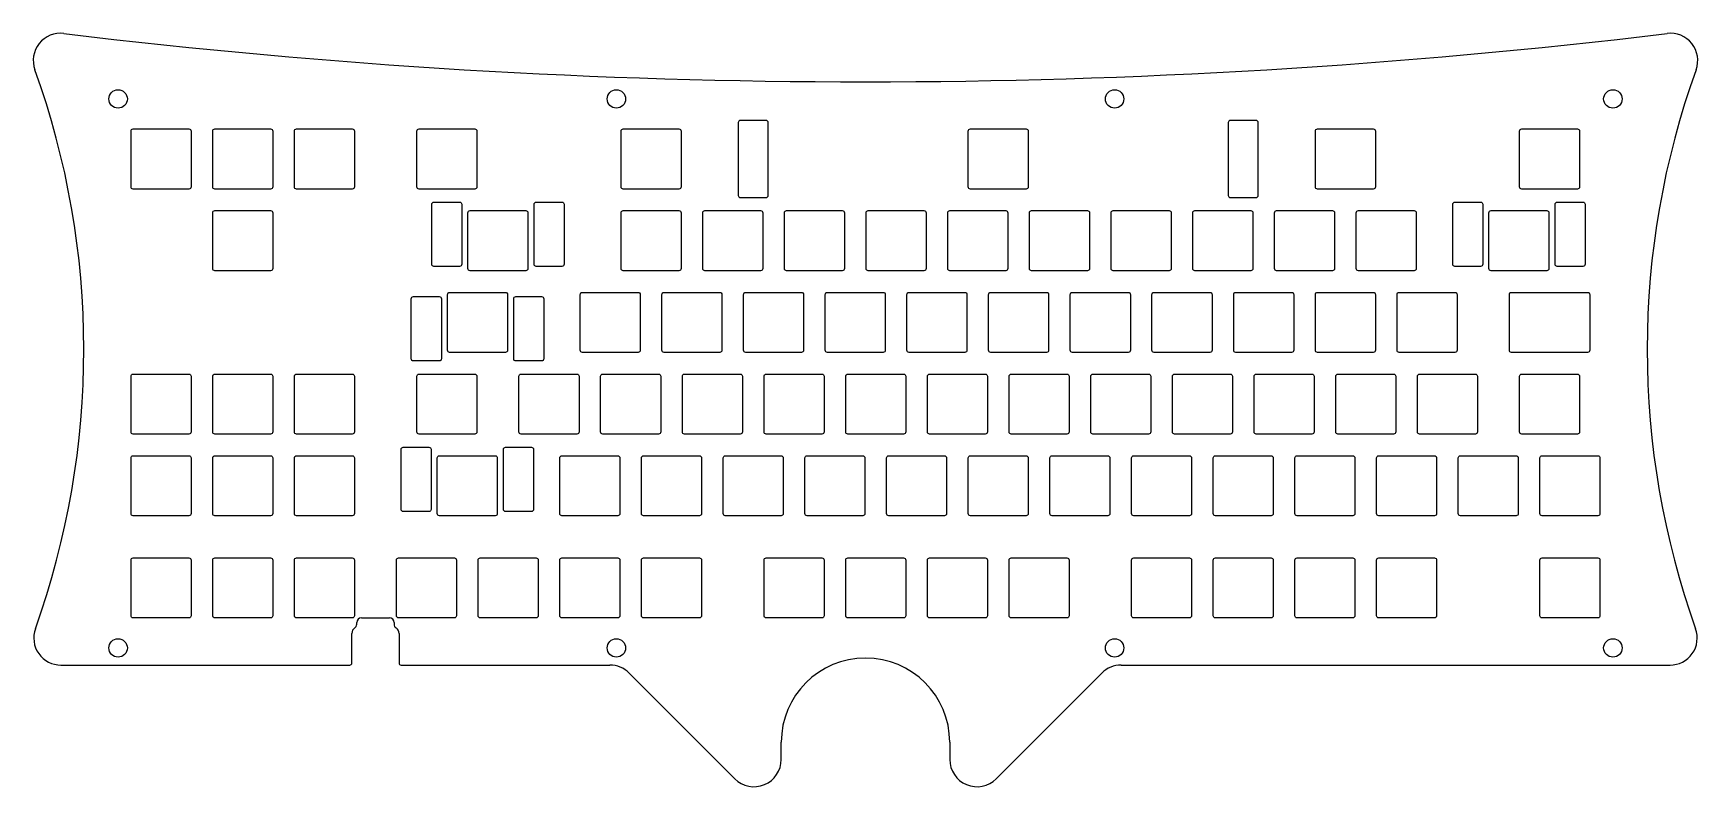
# Model space of a CAD drawing. Header units: millimetres. Extents: x -368 to 20, y -37 to 139.
import ezdxf

# ---------------------------------------------------------------- set-up
doc = ezdxf.new("R2010")
doc.units = ezdxf.units.MM
doc.layers.get('0').update_dxf_attribs({"linetype": 'CONTINUOUS'})

msp = doc.modelspace()

# ---------------------------------------------------------------- linework, layer by layer
for p, q in [((-292.48125, 1.075), (-292.48125, 1.45)), ((-291.40625, 2.525), (-284.85625, 2.525)), ((-283.78125, 1.45), (-283.78125, 1.075)), ((-293.63125, -7.975), (-293.63125, -1.069761)), ((-282.63125, -1.069761), (-282.63125, -7.975)), ((-361.467803, -8.475), (-294.13125, -8.475)), ((-282.13125, -8.475), (-233.441762, -8.475)), ((-228.951634, -10.334872), (-204.321378, -34.965128)), ((-143.341122, -34.965128), (-118.710866, -10.334872)), ((-114.220738, -8.475), (13.805303, -8.475)), ((-193.48125, -30.475), (-193.48125, -26.475)), ((-154.18125, -26.475), (-154.18125, -30.475))]:
    msp.add_line(p, q)
for points in [[(-344.6375, 102.5375, -0.4142135624), (-345.1375, 103.0375), (-345.1375, 116.0375, -0.4142135624), (-344.6375, 116.5375), (-331.6375, 116.5375, -0.4142135624), (-331.1375, 116.0375), (-331.1375, 103.0375, -0.4142135624), (-331.6375, 102.5375)], [(-326.0875, 116.0375, -0.4142135624), (-325.5875, 116.5375), (-312.5875, 116.5375, -0.4142135624), (-312.0875, 116.0375), (-312.0875, 103.0375, -0.4142135624), (-312.5875, 102.5375), (-325.5875, 102.5375, -0.4142135624), (-326.0875, 103.0375)], [(-307.0375, 116.0375, -0.4142135624), (-306.5375, 116.5375), (-293.5375, 116.5375, -0.4142135624), (-293.0375, 116.0375), (-293.0375, 103.0375, -0.4142135624), (-293.5375, 102.5375), (-306.5375, 102.5375, -0.4142135624), (-307.0375, 103.0375)], [(-264.4625, 103.0375, -0.4142135624), (-264.9625, 102.5375), (-277.9625, 102.5375, -0.4142135624), (-278.4625, 103.0375), (-278.4625, 116.0375, -0.4142135624), (-277.9625, 116.5375), (-264.9625, 116.5375, -0.4142135624), (-264.4625, 116.0375)], [(-216.8375, 103.0375, -0.4142135624), (-217.3375, 102.5375), (-230.3375, 102.5375, -0.4142135624), (-230.8375, 103.0375), (-230.8375, 116.0375, -0.4142135624), (-230.3375, 116.5375), (-217.3375, 116.5375, -0.4142135624), (-216.8375, 116.0375)], [(-196.525, 101.0375), (-196.525, 118.0375, 0.4142135624), (-197.025, 118.5375), (-203.025, 118.5375, 0.4142135624), (-203.525, 118.0375), (-203.525, 101.0375, 0.4142135624), (-203.025, 100.5375), (-197.025, 100.5375, 0.4142135624)], [(-149.875, 116.0375, -0.4142135624), (-149.375, 116.5375), (-136.375, 116.5375, -0.4142135624), (-135.875, 116.0375), (-135.875, 103.0375, -0.4142135624), (-136.375, 102.5375), (-149.375, 102.5375, -0.4142135624), (-149.875, 103.0375)], [(-82.225, 101.0375), (-82.225, 118.0375, 0.4142135624), (-82.725, 118.5375), (-88.725, 118.5375, 0.4142135624), (-89.225, 118.0375), (-89.225, 101.0375, 0.4142135624), (-88.725, 100.5375), (-82.725, 100.5375, 0.4142135624)], [(-68.4125, 102.5375, -0.4142135624), (-68.9125, 103.0375), (-68.9125, 116.0375, -0.4142135624), (-68.4125, 116.5375), (-55.4125, 116.5375, -0.4142135624), (-54.9125, 116.0375), (-54.9125, 103.0375, -0.4142135624), (-55.4125, 102.5375)], [(-7.2875, 103.0375, -0.4142135624), (-7.7875, 102.5375), (-20.7875, 102.5375, -0.4142135624), (-21.2875, 103.0375), (-21.2875, 116.0375, -0.4142135624), (-20.7875, 116.5375), (-7.7875, 116.5375, -0.4142135624), (-7.2875, 116.0375)], [(-325.5875, 83.4875, -0.4142135624), (-326.0875, 83.9875), (-326.0875, 96.9875, -0.4142135624), (-325.5875, 97.4875), (-312.5875, 97.4875, -0.4142135624), (-312.0875, 96.9875), (-312.0875, 83.9875, -0.4142135624), (-312.5875, 83.4875)], [(-268.49425, 99.4875, -0.4142135624), (-267.99425, 98.9875), (-267.99425, 84.9875, -0.4142135624), (-268.49425, 84.4875), (-274.49425, 84.4875, -0.4142135624), (-274.99425, 84.9875), (-274.99425, 98.9875, -0.4142135624), (-274.49425, 99.4875)], [(-266.05625, 83.4875, -0.4142135624), (-266.55625, 83.9875), (-266.55625, 96.9875, -0.4142135624), (-266.05625, 97.4875), (-253.05625, 97.4875, -0.4142135624), (-252.55625, 96.9875), (-252.55625, 83.9875, -0.4142135624), (-253.05625, 83.4875)], [(-251.11825, 98.9875, -0.4142135624), (-250.61825, 99.4875), (-244.61825, 99.4875, -0.4142135624), (-244.11825, 98.9875), (-244.11825, 84.9875, -0.4142135624), (-244.61825, 84.4875), (-250.61825, 84.4875, -0.4142135624), (-251.11825, 84.9875)], [(-216.8375, 83.9875, -0.4142135624), (-217.3375, 83.4875), (-230.3375, 83.4875, -0.4142135624), (-230.8375, 83.9875), (-230.8375, 96.9875, -0.4142135624), (-230.3375, 97.4875), (-217.3375, 97.4875, -0.4142135624), (-216.8375, 96.9875)], [(-211.2875, 83.4875, -0.4142135624), (-211.7875, 83.9875), (-211.7875, 96.9875, -0.4142135624), (-211.2875, 97.4875), (-198.2875, 97.4875, -0.4142135624), (-197.7875, 96.9875), (-197.7875, 83.9875, -0.4142135624), (-198.2875, 83.4875)], [(-179.2375, 97.4875, -0.4142135624), (-178.7375, 96.9875), (-178.7375, 83.9875, -0.4142135624), (-179.2375, 83.4875), (-192.2375, 83.4875, -0.4142135624), (-192.7375, 83.9875), (-192.7375, 96.9875, -0.4142135624), (-192.2375, 97.4875)], [(-173.6875, 96.9875, -0.4142135624), (-173.1875, 97.4875), (-160.1875, 97.4875, -0.4142135624), (-159.6875, 96.9875), (-159.6875, 83.9875, -0.4142135624), (-160.1875, 83.4875), (-173.1875, 83.4875, -0.4142135624), (-173.6875, 83.9875)], [(-154.6375, 96.9875, -0.4142135624), (-154.1375, 97.4875), (-141.1375, 97.4875, -0.4142135624), (-140.6375, 96.9875), (-140.6375, 83.9875, -0.4142135624), (-141.1375, 83.4875), (-154.1375, 83.4875, -0.4142135624), (-154.6375, 83.9875)], [(-135.0875, 83.4875, -0.4142135624), (-135.5875, 83.9875), (-135.5875, 96.9875, -0.4142135624), (-135.0875, 97.4875), (-122.0875, 97.4875, -0.4142135624), (-121.5875, 96.9875), (-121.5875, 83.9875, -0.4142135624), (-122.0875, 83.4875)], [(-102.5375, 83.9875, -0.4142135624), (-103.0375, 83.4875), (-116.0375, 83.4875, -0.4142135624), (-116.5375, 83.9875), (-116.5375, 96.9875, -0.4142135624), (-116.0375, 97.4875), (-103.0375, 97.4875, -0.4142135624), (-102.5375, 96.9875)], [(-83.4875, 83.9875, -0.4142135624), (-83.9875, 83.4875), (-96.9875, 83.4875, -0.4142135624), (-97.4875, 83.9875), (-97.4875, 96.9875, -0.4142135624), (-96.9875, 97.4875), (-83.9875, 97.4875, -0.4142135624), (-83.4875, 96.9875)], [(-77.9375, 83.4875, -0.4142135624), (-78.4375, 83.9875), (-78.4375, 96.9875, -0.4142135624), (-77.9375, 97.4875), (-64.9375, 97.4875, -0.4142135624), (-64.4375, 96.9875), (-64.4375, 83.9875, -0.4142135624), (-64.9375, 83.4875)], [(-45.3875, 83.9875, -0.4142135624), (-45.8875, 83.4875), (-58.8875, 83.4875, -0.4142135624), (-59.3875, 83.9875), (-59.3875, 96.9875, -0.4142135624), (-58.8875, 97.4875), (-45.8875, 97.4875, -0.4142135624), (-45.3875, 96.9875)], [(-29.86925, 84.9875, -0.4142135624), (-30.36925, 84.4875), (-36.36925, 84.4875, -0.4142135624), (-36.86925, 84.9875), (-36.86925, 98.9875, -0.4142135624), (-36.36925, 99.4875), (-30.36925, 99.4875, -0.4142135624), (-29.86925, 98.9875)], [(-14.93125, 97.4875, -0.4142135624), (-14.43125, 96.9875), (-14.43125, 83.9875, -0.4142135624), (-14.93125, 83.4875), (-27.93125, 83.4875, -0.4142135624), (-28.43125, 83.9875), (-28.43125, 96.9875, -0.4142135624), (-27.93125, 97.4875)], [(-5.99325, 84.9875, -0.4142135624), (-6.49325, 84.4875), (-12.49325, 84.4875, -0.4142135624), (-12.99325, 84.9875), (-12.99325, 98.9875, -0.4142135624), (-12.49325, 99.4875), (-6.49325, 99.4875, -0.4142135624), (-5.99325, 98.9875)], [(-270.81875, 64.4375, -0.4142135624), (-271.31875, 64.9375), (-271.31875, 77.9375, -0.4142135624), (-270.81875, 78.4375), (-257.81875, 78.4375, -0.4142135624), (-257.31875, 77.9375), (-257.31875, 64.9375, -0.4142135624), (-257.81875, 64.4375)], [(-226.3625, 64.9375, -0.4142135624), (-226.8625, 64.4375), (-239.8625, 64.4375, -0.4142135624), (-240.3625, 64.9375), (-240.3625, 77.9375, -0.4142135624), (-239.8625, 78.4375), (-226.8625, 78.4375, -0.4142135624), (-226.3625, 77.9375)], [(-207.8125, 78.4375, -0.4142135624), (-207.3125, 77.9375), (-207.3125, 64.9375, -0.4142135624), (-207.8125, 64.4375), (-220.8125, 64.4375, -0.4142135624), (-221.3125, 64.9375), (-221.3125, 77.9375, -0.4142135624), (-220.8125, 78.4375)], [(-188.2625, 64.9375, -0.4142135624), (-188.7625, 64.4375), (-201.7625, 64.4375, -0.4142135624), (-202.2625, 64.9375), (-202.2625, 77.9375, -0.4142135624), (-201.7625, 78.4375), (-188.7625, 78.4375, -0.4142135624), (-188.2625, 77.9375)], [(-182.7125, 64.4375, -0.4142135624), (-183.2125, 64.9375), (-183.2125, 77.9375, -0.4142135624), (-182.7125, 78.4375), (-169.7125, 78.4375, -0.4142135624), (-169.2125, 77.9375), (-169.2125, 64.9375, -0.4142135624), (-169.7125, 64.4375)], [(-164.1625, 77.9375, -0.4142135624), (-163.6625, 78.4375), (-150.6625, 78.4375, -0.4142135624), (-150.1625, 77.9375), (-150.1625, 64.9375, -0.4142135624), (-150.6625, 64.4375), (-163.6625, 64.4375, -0.4142135624), (-164.1625, 64.9375)], [(-145.1125, 77.9375, -0.4142135624), (-144.6125, 78.4375), (-131.6125, 78.4375, -0.4142135624), (-131.1125, 77.9375), (-131.1125, 64.9375, -0.4142135624), (-131.6125, 64.4375), (-144.6125, 64.4375, -0.4142135624), (-145.1125, 64.9375)], [(-112.5625, 78.4375, -0.4142135624), (-112.0625, 77.9375), (-112.0625, 64.9375, -0.4142135624), (-112.5625, 64.4375), (-125.5625, 64.4375, -0.4142135624), (-126.0625, 64.9375), (-126.0625, 77.9375, -0.4142135624), (-125.5625, 78.4375)], [(-93.5125, 78.4375, -0.4142135624), (-93.0125, 77.9375), (-93.0125, 64.9375, -0.4142135624), (-93.5125, 64.4375), (-106.5125, 64.4375, -0.4142135624), (-107.0125, 64.9375), (-107.0125, 77.9375, -0.4142135624), (-106.5125, 78.4375)], [(-87.9625, 77.9375, -0.4142135624), (-87.4625, 78.4375), (-74.4625, 78.4375, -0.4142135624), (-73.9625, 77.9375), (-73.9625, 64.9375, -0.4142135624), (-74.4625, 64.4375), (-87.4625, 64.4375, -0.4142135624), (-87.9625, 64.9375)], [(-55.4125, 78.4375, -0.4142135624), (-54.9125, 77.9375), (-54.9125, 64.9375, -0.4142135624), (-55.4125, 64.4375), (-68.4125, 64.4375, -0.4142135624), (-68.9125, 64.9375), (-68.9125, 77.9375, -0.4142135624), (-68.4125, 78.4375)], [(-49.8625, 77.9375, -0.4142135624), (-49.3625, 78.4375), (-36.3625, 78.4375, -0.4142135624), (-35.8625, 77.9375), (-35.8625, 64.9375, -0.4142135624), (-36.3625, 64.4375), (-49.3625, 64.4375, -0.4142135624), (-49.8625, 64.9375)], [(-23.66875, 77.9375, -0.4142135624), (-23.16875, 78.4375), (-5.40625, 78.4375, -0.4142135624), (-4.90625, 77.9375), (-4.90625, 64.9375, -0.4142135624), (-5.40625, 64.4375), (-23.16875, 64.4375, -0.4142135624), (-23.66875, 64.9375)], [(-279.25675, 62.4375, -0.4142135624), (-279.75675, 62.9375), (-279.75675, 76.9375, -0.4142135624), (-279.25675, 77.4375), (-273.25675, 77.4375, -0.4142135624), (-272.75675, 76.9375), (-272.75675, 62.9375, -0.4142135624), (-273.25675, 62.4375)], [(-248.88075, 62.9375, -0.4142135624), (-249.38075, 62.4375), (-255.38075, 62.4375, -0.4142135624), (-255.88075, 62.9375), (-255.88075, 76.9375, -0.4142135624), (-255.38075, 77.4375), (-249.38075, 77.4375, -0.4142135624), (-248.88075, 76.9375)], [(-331.1375, 45.8875, -0.4142135624), (-331.6375, 45.3875), (-344.6375, 45.3875, -0.4142135624), (-345.1375, 45.8875), (-345.1375, 58.8875, -0.4142135624), (-344.6375, 59.3875), (-331.6375, 59.3875, -0.4142135624), (-331.1375, 58.8875)], [(-325.5875, 45.3875, -0.4142135624), (-326.0875, 45.8875), (-326.0875, 58.8875, -0.4142135624), (-325.5875, 59.3875), (-312.5875, 59.3875, -0.4142135624), (-312.0875, 58.8875), (-312.0875, 45.8875, -0.4142135624), (-312.5875, 45.3875)], [(-293.5375, 59.3875, -0.4142135624), (-293.0375, 58.8875), (-293.0375, 45.8875, -0.4142135624), (-293.5375, 45.3875), (-306.5375, 45.3875, -0.4142135624), (-307.0375, 45.8875), (-307.0375, 58.8875, -0.4142135624), (-306.5375, 59.3875)], [(-264.4625, 45.8875, -0.4142135624), (-264.9625, 45.3875), (-277.9625, 45.3875, -0.4142135624), (-278.4625, 45.8875), (-278.4625, 58.8875, -0.4142135624), (-277.9625, 59.3875), (-264.9625, 59.3875, -0.4142135624), (-264.4625, 58.8875)], [(-240.65, 45.8875, -0.4142135624), (-241.15, 45.3875), (-254.15, 45.3875, -0.4142135624), (-254.65, 45.8875), (-254.65, 58.8875, -0.4142135624), (-254.15, 59.3875), (-241.15, 59.3875, -0.4142135624), (-240.65, 58.8875)], [(-222.1, 59.3875, -0.4142135624), (-221.6, 58.8875), (-221.6, 45.8875, -0.4142135624), (-222.1, 45.3875), (-235.1, 45.3875, -0.4142135624), (-235.6, 45.8875), (-235.6, 58.8875, -0.4142135624), (-235.1, 59.3875)], [(-203.05, 59.3875, -0.4142135624), (-202.55, 58.8875), (-202.55, 45.8875, -0.4142135624), (-203.05, 45.3875), (-216.05, 45.3875, -0.4142135624), (-216.55, 45.8875), (-216.55, 58.8875, -0.4142135624), (-216.05, 59.3875)], [(-197, 45.3875, -0.4142135624), (-197.5, 45.8875), (-197.5, 58.8875, -0.4142135624), (-197, 59.3875), (-184, 59.3875, -0.4142135624), (-183.5, 58.8875), (-183.5, 45.8875, -0.4142135624), (-184, 45.3875)], [(-164.95, 59.3875, -0.4142135624), (-164.45, 58.8875), (-164.45, 45.8875, -0.4142135624), (-164.95, 45.3875), (-177.95, 45.3875, -0.4142135624), (-178.45, 45.8875), (-178.45, 58.8875, -0.4142135624), (-177.95, 59.3875)], [(-159.4, 58.8875, -0.4142135624), (-158.9, 59.3875), (-145.9, 59.3875, -0.4142135624), (-145.4, 58.8875), (-145.4, 45.8875, -0.4142135624), (-145.9, 45.3875), (-158.9, 45.3875, -0.4142135624), (-159.4, 45.8875)], [(-139.85, 45.3875, -0.4142135624), (-140.35, 45.8875), (-140.35, 58.8875, -0.4142135624), (-139.85, 59.3875), (-126.85, 59.3875, -0.4142135624), (-126.35, 58.8875), (-126.35, 45.8875, -0.4142135624), (-126.85, 45.3875)], [(-121.3, 58.8875, -0.4142135624), (-120.8, 59.3875), (-107.8, 59.3875, -0.4142135624), (-107.3, 58.8875), (-107.3, 45.8875, -0.4142135624), (-107.8, 45.3875), (-120.8, 45.3875, -0.4142135624), (-121.3, 45.8875)], [(-102.25, 58.8875, -0.4142135624), (-101.75, 59.3875), (-88.75, 59.3875, -0.4142135624), (-88.25, 58.8875), (-88.25, 45.8875, -0.4142135624), (-88.75, 45.3875), (-101.75, 45.3875, -0.4142135624), (-102.25, 45.8875)], [(-69.2, 45.8875, -0.4142135624), (-69.7, 45.3875), (-82.7, 45.3875, -0.4142135624), (-83.2, 45.8875), (-83.2, 58.8875, -0.4142135624), (-82.7, 59.3875), (-69.7, 59.3875, -0.4142135624), (-69.2, 58.8875)], [(-50.15, 45.8875, -0.4142135624), (-50.65, 45.3875), (-63.65, 45.3875, -0.4142135624), (-64.15, 45.8875), (-64.15, 58.8875, -0.4142135624), (-63.65, 59.3875), (-50.65, 59.3875, -0.4142135624), (-50.15, 58.8875)], [(-31.1, 45.8875, -0.4142135624), (-31.6, 45.3875), (-44.6, 45.3875, -0.4142135624), (-45.1, 45.8875), (-45.1, 58.8875, -0.4142135624), (-44.6, 59.3875), (-31.6, 59.3875, -0.4142135624), (-31.1, 58.8875)], [(-7.7875, 59.3875, -0.4142135624), (-7.2875, 58.8875), (-7.2875, 45.8875, -0.4142135624), (-7.7875, 45.3875), (-20.7875, 45.3875, -0.4142135624), (-21.2875, 45.8875), (-21.2875, 58.8875, -0.4142135624), (-20.7875, 59.3875)], [(-331.1375, 26.8375, -0.4142135624), (-331.6375, 26.3375), (-344.6375, 26.3375, -0.4142135624), (-345.1375, 26.8375), (-345.1375, 39.8375, -0.4142135624), (-344.6375, 40.3375), (-331.6375, 40.3375, -0.4142135624), (-331.1375, 39.8375)], [(-312.0875, 26.8375, -0.4142135624), (-312.5875, 26.3375), (-325.5875, 26.3375, -0.4142135624), (-326.0875, 26.8375), (-326.0875, 39.8375, -0.4142135624), (-325.5875, 40.3375), (-312.5875, 40.3375, -0.4142135624), (-312.0875, 39.8375)], [(-293.0375, 26.8375, -0.4142135624), (-293.5375, 26.3375), (-306.5375, 26.3375, -0.4142135624), (-307.0375, 26.8375), (-307.0375, 39.8375, -0.4142135624), (-306.5375, 40.3375), (-293.5375, 40.3375, -0.4142135624), (-293.0375, 39.8375)], [(-275.638, 42.3375, -0.4142135624), (-275.138, 41.8375), (-275.138, 27.8375, -0.4142135624), (-275.638, 27.3375), (-281.638, 27.3375, -0.4142135624), (-282.138, 27.8375), (-282.138, 41.8375, -0.4142135624), (-281.638, 42.3375)], [(-273.7, 39.8375, -0.4142135624), (-273.2, 40.3375), (-260.2, 40.3375, -0.4142135624), (-259.7, 39.8375), (-259.7, 26.8375, -0.4142135624), (-260.2, 26.3375), (-273.2, 26.3375, -0.4142135624), (-273.7, 26.8375)], [(-251.262, 27.8375, -0.4142135624), (-251.762, 27.3375), (-257.762, 27.3375, -0.4142135624), (-258.262, 27.8375), (-258.262, 41.8375, -0.4142135624), (-257.762, 42.3375), (-251.762, 42.3375, -0.4142135624), (-251.262, 41.8375)], [(-231.625, 40.3375, -0.4142135624), (-231.125, 39.8375), (-231.125, 26.8375, -0.4142135624), (-231.625, 26.3375), (-244.625, 26.3375, -0.4142135624), (-245.125, 26.8375), (-245.125, 39.8375, -0.4142135624), (-244.625, 40.3375)], [(-212.575, 40.3375, -0.4142135624), (-212.075, 39.8375), (-212.075, 26.8375, -0.4142135624), (-212.575, 26.3375), (-225.575, 26.3375, -0.4142135624), (-226.075, 26.8375), (-226.075, 39.8375, -0.4142135624), (-225.575, 40.3375)], [(-206.525, 26.3375, -0.4142135624), (-207.025, 26.8375), (-207.025, 39.8375, -0.4142135624), (-206.525, 40.3375), (-193.525, 40.3375, -0.4142135624), (-193.025, 39.8375), (-193.025, 26.8375, -0.4142135624), (-193.525, 26.3375)], [(-174.475, 40.3375, -0.4142135624), (-173.975, 39.8375), (-173.975, 26.8375, -0.4142135624), (-174.475, 26.3375), (-187.475, 26.3375, -0.4142135624), (-187.975, 26.8375), (-187.975, 39.8375, -0.4142135624), (-187.475, 40.3375)], [(-154.925, 26.8375, -0.4142135624), (-155.425, 26.3375), (-168.425, 26.3375, -0.4142135624), (-168.925, 26.8375), (-168.925, 39.8375, -0.4142135624), (-168.425, 40.3375), (-155.425, 40.3375, -0.4142135624), (-154.925, 39.8375)], [(-149.875, 39.8375, -0.4142135624), (-149.375, 40.3375), (-136.375, 40.3375, -0.4142135624), (-135.875, 39.8375), (-135.875, 26.8375, -0.4142135624), (-136.375, 26.3375), (-149.375, 26.3375, -0.4142135624), (-149.875, 26.8375)], [(-117.325, 40.3375, -0.4142135624), (-116.825, 39.8375), (-116.825, 26.8375, -0.4142135624), (-117.325, 26.3375), (-130.325, 26.3375, -0.4142135624), (-130.825, 26.8375), (-130.825, 39.8375, -0.4142135624), (-130.325, 40.3375)], [(-111.775, 39.8375, -0.4142135624), (-111.275, 40.3375), (-98.275, 40.3375, -0.4142135624), (-97.775, 39.8375), (-97.775, 26.8375, -0.4142135624), (-98.275, 26.3375), (-111.275, 26.3375, -0.4142135624), (-111.775, 26.8375)], [(-78.725, 26.8375, -0.4142135624), (-79.225, 26.3375), (-92.225, 26.3375, -0.4142135624), (-92.725, 26.8375), (-92.725, 39.8375, -0.4142135624), (-92.225, 40.3375), (-79.225, 40.3375, -0.4142135624), (-78.725, 39.8375)], [(-73.175, 26.3375, -0.4142135624), (-73.675, 26.8375), (-73.675, 39.8375, -0.4142135624), (-73.175, 40.3375), (-60.175, 40.3375, -0.4142135624), (-59.675, 39.8375), (-59.675, 26.8375, -0.4142135624), (-60.175, 26.3375)], [(-54.625, 39.8375, -0.4142135624), (-54.125, 40.3375), (-41.125, 40.3375, -0.4142135624), (-40.625, 39.8375), (-40.625, 26.8375, -0.4142135624), (-41.125, 26.3375), (-54.125, 26.3375, -0.4142135624), (-54.625, 26.8375)], [(-35.075, 26.3375, -0.4142135624), (-35.575, 26.8375), (-35.575, 39.8375, -0.4142135624), (-35.075, 40.3375), (-22.075, 40.3375, -0.4142135624), (-21.575, 39.8375), (-21.575, 26.8375, -0.4142135624), (-22.075, 26.3375)], [(-2.525, 26.8375, -0.4142135624), (-3.025, 26.3375), (-16.025, 26.3375, -0.4142135624), (-16.525, 26.8375), (-16.525, 39.8375, -0.4142135624), (-16.025, 40.3375), (-3.025, 40.3375, -0.4142135624), (-2.525, 39.8375)], [(-345.1375, 16.025, -0.4142135624), (-344.6375, 16.525), (-331.6375, 16.525, -0.4142135624), (-331.1375, 16.025), (-331.1375, 3.025, -0.4142135624), (-331.6375, 2.525), (-344.6375, 2.525, -0.4142135624), (-345.1375, 3.025)], [(-312.0875, 3.025, -0.4142135624), (-312.5875, 2.525), (-325.5875, 2.525, -0.4142135624), (-326.0875, 3.025), (-326.0875, 16.025, -0.4142135624), (-325.5875, 16.525), (-312.5875, 16.525, -0.4142135624), (-312.0875, 16.025)], [(-293.0375, 3.025, -0.4142135624), (-293.5375, 2.525), (-306.5375, 2.525, -0.4142135624), (-307.0375, 3.025), (-307.0375, 16.025, -0.4142135624), (-306.5375, 16.525), (-293.5375, 16.525, -0.4142135624), (-293.0375, 16.025)], [(-269.725, 16.525, -0.4142135624), (-269.225, 16.025), (-269.225, 3.025, -0.4142135624), (-269.725, 2.525), (-282.725, 2.525, -0.4142135624), (-283.225, 3.025), (-283.225, 16.025, -0.4142135624), (-282.725, 16.525)], [(-250.675, 16.525, -0.4142135624), (-250.175, 16.025), (-250.175, 3.025, -0.4142135624), (-250.675, 2.525), (-263.675, 2.525, -0.4142135624), (-264.175, 3.025), (-264.175, 16.025, -0.4142135624), (-263.675, 16.525)], [(-244.625, 2.525, -0.4142135624), (-245.125, 3.025), (-245.125, 16.025, -0.4142135624), (-244.625, 16.525), (-231.625, 16.525, -0.4142135624), (-231.125, 16.025), (-231.125, 3.025, -0.4142135624), (-231.625, 2.525)], [(-212.075, 3.025, -0.4142135624), (-212.575, 2.525), (-225.575, 2.525, -0.4142135624), (-226.075, 3.025), (-226.075, 16.025, -0.4142135624), (-225.575, 16.525), (-212.575, 16.525, -0.4142135624), (-212.075, 16.025)], [(-183.5, 3.025, -0.4142135624), (-184, 2.525), (-197, 2.525, -0.4142135624), (-197.5, 3.025), (-197.5, 16.025, -0.4142135624), (-197, 16.525), (-184, 16.525, -0.4142135624), (-183.5, 16.025)], [(-164.45, 3.025, -0.4142135624), (-164.95, 2.525), (-177.95, 2.525, -0.4142135624), (-178.45, 3.025), (-178.45, 16.025, -0.4142135624), (-177.95, 16.525), (-164.95, 16.525, -0.4142135624), (-164.45, 16.025)], [(-159.4, 16.025, -0.4142135624), (-158.9, 16.525), (-145.9, 16.525, -0.4142135624), (-145.4, 16.025), (-145.4, 3.025, -0.4142135624), (-145.9, 2.525), (-158.9, 2.525, -0.4142135624), (-159.4, 3.025)], [(-140.35, 16.025, -0.4142135624), (-139.85, 16.525), (-126.85, 16.525, -0.4142135624), (-126.35, 16.025), (-126.35, 3.025, -0.4142135624), (-126.85, 2.525), (-139.85, 2.525, -0.4142135624), (-140.35, 3.025)], [(-111.275, 2.525, -0.4142135624), (-111.775, 3.025), (-111.775, 16.025, -0.4142135624), (-111.275, 16.525), (-98.275, 16.525, -0.4142135624), (-97.775, 16.025), (-97.775, 3.025, -0.4142135624), (-98.275, 2.525)], [(-92.225, 2.525, -0.4142135624), (-92.725, 3.025), (-92.725, 16.025, -0.4142135624), (-92.225, 16.525), (-79.225, 16.525, -0.4142135624), (-78.725, 16.025), (-78.725, 3.025, -0.4142135624), (-79.225, 2.525)], [(-73.175, 2.525, -0.4142135624), (-73.675, 3.025), (-73.675, 16.025, -0.4142135624), (-73.175, 16.525), (-60.175, 16.525, -0.4142135624), (-59.675, 16.025), (-59.675, 3.025, -0.4142135624), (-60.175, 2.525)], [(-41.125, 16.525, -0.4142135624), (-40.625, 16.025), (-40.625, 3.025, -0.4142135624), (-41.125, 2.525), (-54.125, 2.525, -0.4142135624), (-54.625, 3.025), (-54.625, 16.025, -0.4142135624), (-54.125, 16.525)], [(-3.025, 16.525, -0.4142135624), (-2.525, 16.025), (-2.525, 3.025, -0.4142135624), (-3.025, 2.525), (-16.025, 2.525, -0.4142135624), (-16.525, 3.025), (-16.525, 16.025, -0.4142135624), (-16.025, 16.525)]]:
    msp.add_lwpolyline(points, format="xyb", close=True)
for centre in [(-348.1375, 123.5375), (-231.933333, 123.5375), (-115.729167, 123.5375), (0.475, 123.5375), (-348.1375, -4.475), (-231.933333, -4.475), (-115.729167, -4.475), (0.475, -4.475)]:
    msp.add_circle(centre, 2.15)
for centre, radius, start, end in [((-361.577354, 132.492126), 6.35, 83.10849842, 199.82645001), ((-173.83125, 1685.87415), 1558.33665, 263.10849842, 276.89150158), ((13.914854, 132.492126), 6.35, -19.82645001, 96.89150158), ((-548.686081, 65.03125), 192.548581, -19.73319589, 19.82645001), ((201.023581, 65.03125), 192.548581, 160.17354999, 199.73319589), ((-361.467803, -2.125), 6.35, 160.26680411, 270), ((-292.13125, -1.069761), 1.5, 123.60044775, 180), ((-293.55625, 1.075), 1.075, -56.39955225, 0), ((-291.40625, 1.45), 1.075, 90, 180), ((-284.85625, 1.45), 1.075, 0, 90), ((-282.70625, 1.075), 1.075, 180, 236.39955225), ((-284.13125, -1.069761), 1.5, 0, 56.39955225), ((13.805303, -2.125), 6.35, -90, 19.73319589), ((-173.83125, -26.475), 19.65, 0, 180), ((-294.13125, -7.975), 0.5, 270, 360), ((-282.13125, -7.975), 0.5, 180, 270), ((-233.441762, -14.825), 6.35, 45, 90), ((-114.220738, -14.825), 6.35, 90, 135), ((-199.83125, -30.475), 6.35, -134.99999619, 0), ((-147.83125, -30.475), 6.35, 179.99999915, 315.00000115)]:
    msp.add_arc(centre, radius, start, end)

doc.saveas('drawing.dxf')
